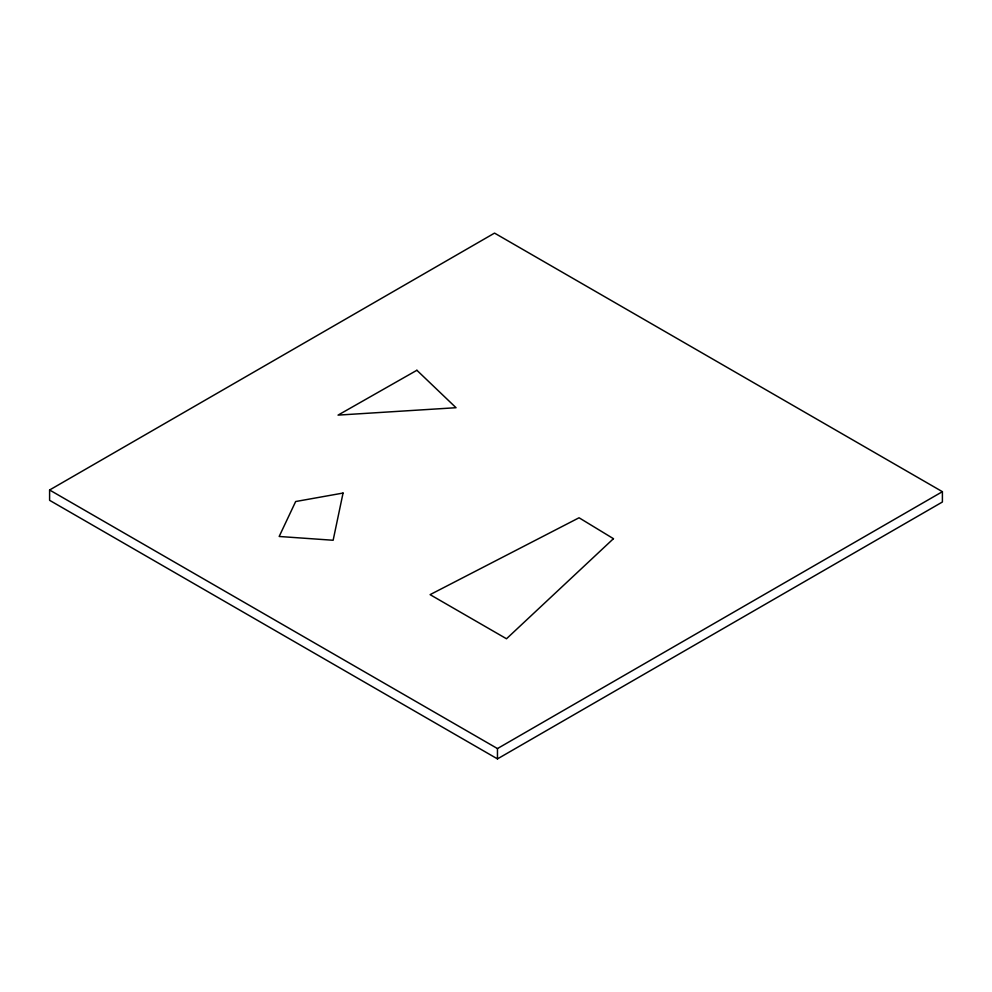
<?xml version="1.0" encoding="UTF-8"?>
<svg xmlns="http://www.w3.org/2000/svg" width="992" height="992" viewBox="0 0 992 992"><rect width="100%" height="100%" fill="white"/><g stroke="black" fill="none" stroke-linecap="round" stroke-linejoin="round"><path stroke-width="1.49" d="M49.6 489.998L494.537 233.108L942.4 491.685L942.4 502.002L497.463 758.892L49.6 500.315L49.6 489.998L497.463 748.563L942.4 491.685M497.463 748.563L497.463 758.892M343.058 493.061L333.138 540.256L279.174 536.474L295.666 501.53L343.058 493.061M613.453 538.681L506.503 638.761L430.094 594.642L579.055 517.774L613.453 538.681M416.888 370.276L338.049 415.115L456.047 407.712L416.888 370.276"/></g></svg>
